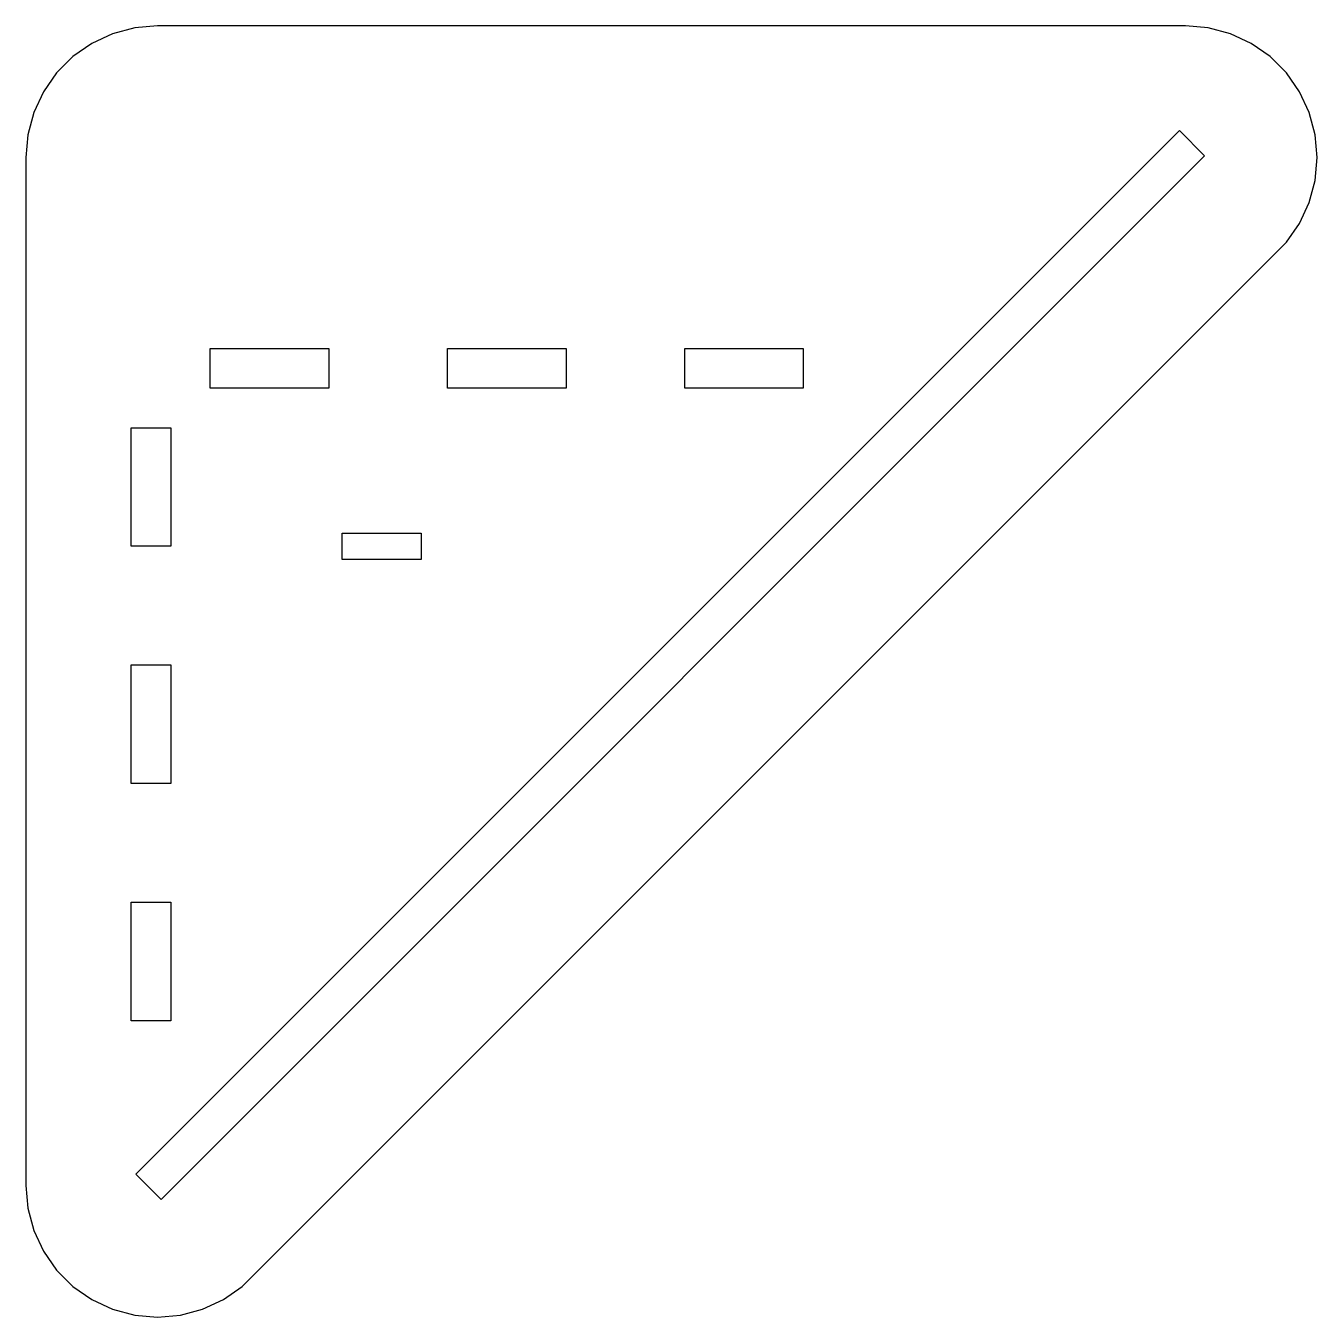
# Model space of a CAD drawing. Header units: metres. Extents: x 14 to 112, y 14 to 112.
import ezdxf

# ---------------------------------------------------------------- set-up
doc = ezdxf.new("R2010")
doc.units = ezdxf.units.M

msp = doc.modelspace()

# ---------------------------------------------------------------- linework, layer by layer
for p, q in [((22.2635, 111.848), (20.5798, 111.397)), ((24, 112), (22.2635, 111.848)), ((102, 112), (24, 112)), ((103.736, 111.848), (102, 112)), ((105.42, 111.397), (103.736, 111.848)), ((20.5798, 111.397), (19, 110.66)), ((107, 110.66), (105.42, 111.397)), ((19, 110.66), (17.5721, 109.66)), ((108.428, 109.66), (107, 110.66)), ((17.5721, 109.66), (16.3396, 108.428)), ((109.66, 108.428), (108.428, 109.66)), ((16.3396, 108.428), (15.3397, 107)), ((110.66, 107), (109.66, 108.428)), ((15.3397, 107), (14.6031, 105.42)), ((111.397, 105.42), (110.66, 107)), ((14.6031, 105.42), (14.1519, 103.736)), ((111.848, 103.736), (111.397, 105.42)), ((22.3492, 24.8492), (101.545, 104.045)), ((101.545, 104.045), (103.454, 102.136)), ((14.1519, 103.736), (14, 102)), ((112, 102), (111.848, 103.736)), ((14, 102), (14, 24)), ((103.454, 102.136), (24.2584, 22.94)), ((111.848, 100.264), (112, 102)), ((111.397, 98.5798), (111.848, 100.264)), ((110.66, 97), (111.397, 98.5798)), ((109.66, 95.5721), (110.66, 97)), ((30.4279, 16.3396), (109.66, 95.5721)), ((28, 84.5), (28, 87.5)), ((28, 87.5), (37, 87.5)), ((37, 87.5), (37, 84.5)), ((46, 84.5), (46, 87.5)), ((46, 87.5), (55, 87.5)), ((55, 87.5), (55, 84.5)), ((64, 84.5), (64, 87.5)), ((64, 87.5), (73, 87.5)), ((73, 87.5), (73, 84.5)), ((37, 84.5), (28, 84.5)), ((55, 84.5), (46, 84.5)), ((73, 84.5), (64, 84.5)), ((22, 72.5), (22, 81.5)), ((22, 81.5), (25, 81.5)), ((25, 81.5), (25, 72.5)), ((38, 71.5), (38, 73.5)), ((38, 73.5), (44, 73.5)), ((44, 73.5), (44, 71.5)), ((25, 72.5), (22, 72.5)), ((44, 71.5), (38, 71.5)), ((22, 54.5), (22, 63.5)), ((22, 63.5), (25, 63.5)), ((25, 63.5), (25, 54.5)), ((25, 54.5), (22, 54.5)), ((22, 36.5), (22, 45.5)), ((22, 45.5), (25, 45.5)), ((25, 45.5), (25, 36.5)), ((25, 36.5), (22, 36.5)), ((24.2584, 22.94), (22.3492, 24.8492)), ((14, 24), (14.1519, 22.2635)), ((14.1519, 22.2635), (14.6031, 20.5798)), ((14.6031, 20.5798), (15.3397, 19)), ((15.3397, 19), (16.3396, 17.5721)), ((16.3396, 17.5721), (17.5721, 16.3396)), ((17.5721, 16.3396), (19, 15.3397)), ((29, 15.3397), (30.4279, 16.3396)), ((19, 15.3397), (20.5798, 14.6031)), ((27.4202, 14.6031), (29, 15.3397)), ((20.5798, 14.6031), (22.2635, 14.1519)), ((22.2635, 14.1519), (24, 14)), ((24, 14), (25.7365, 14.1519)), ((25.7365, 14.1519), (27.4202, 14.6031))]:
    msp.add_line(p, q)

doc.saveas('drawing.dxf')
